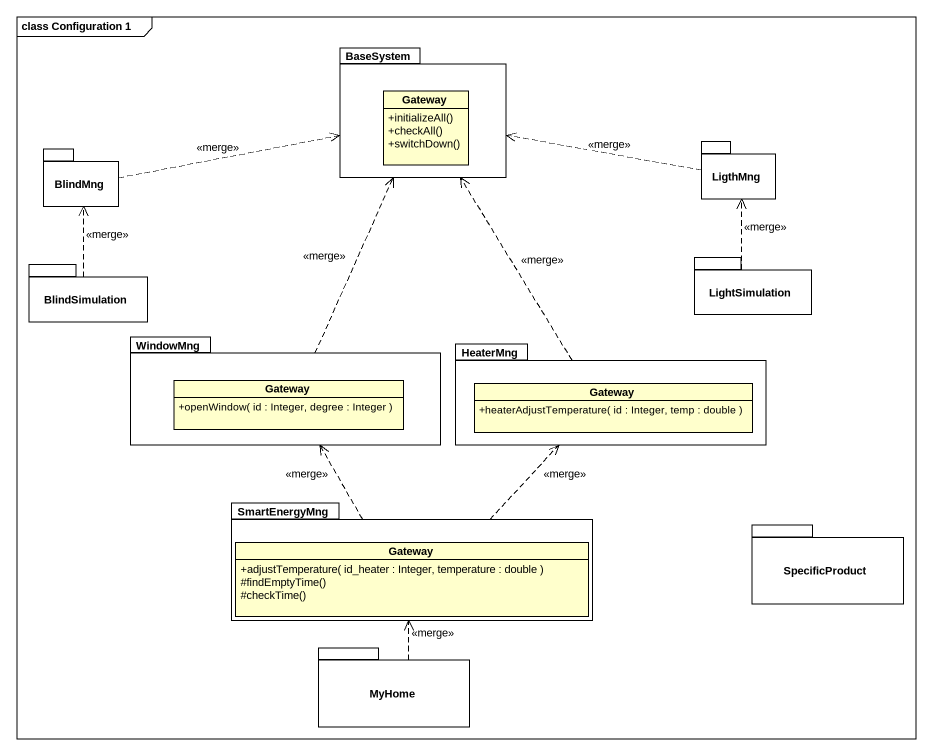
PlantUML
@startuml
mainframe class Configuration 1
hide circle
hide empty members
skinparam classAttributeIconSize 0
package BaseSystem #FFFFFF {
  class Gateway {
    +initializeAll()
    +checkAll()
    +switchDown()
  }
}
package BlindMng #FFFFFF {
}
package LigthMng #FFFFFF {
}
package BlindSimulation #FFFFFF {
}
package LightSimulation #FFFFFF {
}
package WindowMng #FFFFFF {
  class "Gateway" as Gateway_2 {
    +openWindow( id : Integer, degree : Integer )
  }
}
package HeaterMng #FFFFFF {
  class "Gateway" as Gateway_3 {
    +heaterAdjustTemperature( id : Integer, temp : double )
  }
}
package SmartEnergyMng #FFFFFF {
  class "Gateway" as Gateway_4 {
    +adjustTemperature( id_heater : Integer, temperature : double )
    #findEmptyTime()
    #checkTime()
  }
}
package SpecificProduct #FFFFFF {
}
package MyHome #FFFFFF {
}
BlindMng .right.> BaseSystem : <<merge>>
LigthMng .left.> BaseSystem : <<merge>>
BlindSimulation .up.> BlindMng : <<merge>>
LightSimulation .up.> LigthMng : <<merge>>
WindowMng .up.> BaseSystem : <<merge>>
HeaterMng .up.> BaseSystem : <<merge>>
SmartEnergyMng .up.> WindowMng : <<merge>>
SmartEnergyMng .up.> HeaterMng : <<merge>>
MyHome .up.> SmartEnergyMng : <<merge>>
@enduml
